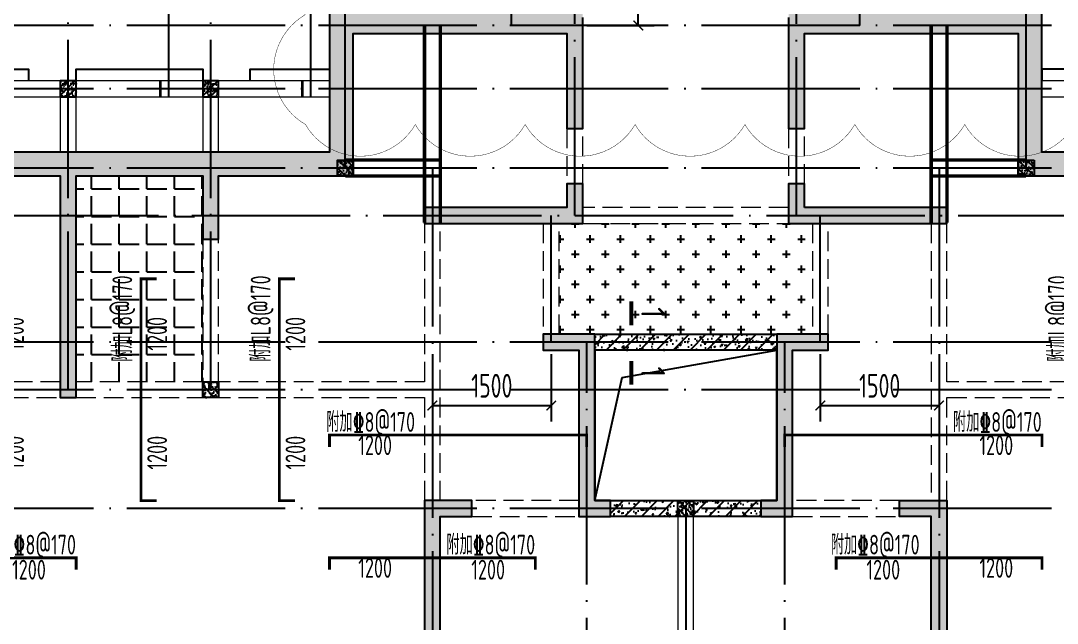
# Model space of a CAD drawing. Extents: x -461650 to 361314, y 245336 to 769729.
# Drawn here: x -8794 to 4299, y 707448 to 715059 of the extents above; entities that cross this region are included whole.
import ezdxf
from ezdxf.enums import TextEntityAlignment as Align

# ---------------------------------------------------------------- set-up
doc = ezdxf.new("R2010")
doc.units = 0
doc.header["$LTSCALE"] = 1000
doc.linetypes.add('DASH', pattern=[0.35, 0.25, -0.1])
doc.linetypes.add('DOTE', pattern=[2.4200000000000004, 2, -0.2, 0.02, -0.2])
doc.layers.get('0').update_dxf_attribs({"linetype": 'CONTINUOUS'})
doc.layers.get('DEFPOINTS').update_dxf_attribs({"linetype": 'CONTINUOUS'})
for name, color, linetype in [('A-DOTE', 10, 'DOTE'), ('DIM_IDEN', 67, 'CONTINUOUS'), ('PUB_TEXT', 2, 'CONTINUOUS'), ('ROOF', 183, 'CONTINUOUS'), ('S-B板填充', 251, 'CONTINUOUS'), ('S-B板边线', 2, 'CONTINUOUS'), ('S-B板配筋', 6, 'CONTINUOUS'), ('S-B板配筋号', 7, 'CONTINUOUS'), ('S-D洞口', 4, 'CONTINUOUS'), ('S-J基础底板标注', 3, 'CONTINUOUS'), ('S-L主梁线', 4, 'DASH'), ('S-Q墙填充', 252, 'CONTINUOUS'), ('S-Q墙实线', 6, 'CONTINUOUS'), ('S-Q墙标注', 3, 'CONTINUOUS'), ('S-板正筋', 2, 'CONTINUOUS'), ('S-构造柱', 212, 'CONTINUOUS'), ('THICK', 6, 'CONTINUOUS'), ('看线', 251, 'CONTINUOUS')]:
    doc.layers.add(name, color=color, linetype=linetype)
doc.layers.add('审图修改', color=2, linetype='CONTINUOUS', plot=False)
doc.layers.add('配箍校核', color=34, linetype='CONTINUOUS', plot=False)
doc.styles.add('TSSD_Label', font='Tssdeng.shx', dxfattribs={"width": 0.7, "bigfont": 'hztxt.shx'})
doc.styles.add('TSSD_REIN', font='tssdeng.shx', dxfattribs={"width": 0.7, "height": 300, "bigfont": 'tssdchn.shx'})
doc.styles.add('结构文字', font='zstxt.shx', dxfattribs={"width": 0.7, "bigfont": 'zshz.shx'})
doc.dimstyles.new('STRUCK', dxfattribs={"dimtxt": 400, "dimasz": 121, "dimexe": 200, "dimexo": 150, "dimgap": 115, "dimtad": 1, "dimdec": 0, "dimdsep": 46, "dimtxsty": '结构文字', "dimblk": 'ARCHTICK', "dimcen": 400, "dimclrd": 3, "dimclre": 3, "dimclrt": 7, "dimadec": 0, "dimazin": 0, "dimtfac": 1, "dimtdec": 0, "dimtix": 1, "dimtmove": 2, "dimatfit": 3, "dimldrblk": '_DIMX', "dimfxl": 0, "dimtolj": 1, "dimtzin": 0, "dimarcsym": 0})
pattern_1 = [(49.99999999999999, (196408.6277914519, 60814.936284961), (215.178054780226, -18.82564049477853), [22.5, -247.5]), (355, (196408.6277914519, 60814.936284961), (-41.6254000839, 225.6576401100035), [18, -198]), (100.4514, (196426.5592954519, 60813.367482961), (173.5528145142065, 206.8318626182861), [19.122057, -210.3426336]), (46.18420000000002, (196408.6277914519, 60874.936284961), (320.1723145876933, -49.65570429870542), [33.74999999999999, -371.2499999999999]), (96.6356, (196435.3088149519, 60870.79829286101), (280.398811664611, 292.2353612701325), [28.6830864, -315.5139]), (351.1842, (196408.6277914519, 60874.936284961), (280.3985835400882, 292.2355802775974), [27, -297]), (21, (196438.6277914519, 60859.936284961), (179.0721156355385, -120.7856671996016), [22.5, -247.5]), (326.0000000000001, (196438.6277914519, 60859.936284961), (72.99459957647451, 217.5450135140559), [18, -198]), (71.4514, (196453.5504613519, 60849.87080316101), (252.066788574447, 96.75914901298572), [19.122057, -210.3426336]), (37.50000000000001, (196408.6277914519, 60814.936284961), (3.647956595187201, 99.86815614939344), [0, -195.6, 0, -201, 0, -198.75]), (7.499999999999999, (196408.6277914519, 60814.936284961), (78.92086123264458, 118.3235135647081), [0, -114.6, 0, -191.1, 0, -75.75]), (327.5, (196341.7277914519, 60814.936284961), (160.1467308517227, -6.766461520313927), [0, -75, 0, -234, 0, -310.5]), (317.5, (196311.7277914519, 60814.936284961), (174.9558508027159, 30.03149469969532), [0, -97.5, 0, -155.4, 0, -220.5]), (45, (196408.6277914519, 60814.936284961), (-106.0660171779821, 106.0660171779821), [])]

# ---------------------------------------------------------------- blocks, each defined once
blk = doc.blocks.new('20210726.16350016')
at = {"layer": 'A-DOTE'}
for p, q in [((9300.000007224735, 10900.04725549766), (9300.000007224677, 21100.04725452978)), ((11100.00000731519, 10900.04725549766), (11100.00000784837, 21100.04725452978)), ((12800.00000676233, 13700.04724698304), (12800.0000067387, 21100.04725452978)), ((15700.00000734301, 13100.31751472806), (15700.0000073429, 21100.04725452978)), ((18500.00000827992, 13100.31751472806), (18500.00000827998, 21100.04725452978)), ((21400.0000088606, 13700.04724698304), (21400.00000888424, 21100.04725452978)), ((14900.00000734301, 15500.04725473234), (14900.00000734284, 17600.04725452978)), ((19300.00000828004, 15500.04725473234), (19300.00000827992, 17600.04725452978)), ((55600.00000724575, 15500.04725473234), (3600.000008000061, 15500.04725473234)), ((55600.00000724575, 14700.04724880424), (3600.000008000061, 14700.04724880436)), ((55600.00000724575, 13700.04725528683), (3600.000008000061, 13700.04725528706)), ((13900.21691773832, 13700.04725528695), (13900.00000781217, 3600.047255706566)), ((20299.78309788462, 13700.04725528695), (20300.00000781077, 3600.047255706566)), ((3600.000008000061, 13100.31752494338), (55600.00000724575, 13100.31748104317)), ((15399.99926464143, 11500.04725454794), (15399.99926437694, 13100.04725454887)), ((18800.00076973974, 11500.04725454794), (18800.00077000423, 13100.04725454887)), ((55600.00000724575, 11500.04725454783), (3600.000008000061, 11500.04725454806)), ((15850.00001240512, 3600.023631853284), (15850.00001272373, 11500.04725452978)), ((18350.00000321825, 3600.023631853284), (18350.00000289921, 11500.04725452978)), ((55600.00000724575, 10900.04725549754), (3600.000008000061, 10900.04725549766)), ((55600.00000724575, 9400.04725379066), (3600.000008000061, 9400.047254788922)), ((17100.00001477753, 9400.047254529782), (17100.00001477747, 3600.047255706566))]:
    blk.add_line(p, q, dxfattribs=at)
blk = doc.blocks.new('20210803.08135812')
at = {"layer": '看线', "color": 202, "ltscale": 0.5}
for points in [[(2550.000000551343, 10800.00051536527), (2550.000000558561, 10950.00051536527), (4450.000000126427, 10950.00051522371), (4450.000000115251, 10800.00051527354)], [(5049.999999291031, 10800.00051528844), (5049.999999291031, 10950.00051528844), (6649.999999468913, 10950.00051533687), (6649.999999485677, 10800.00051540323)], [(7249.999999045162, 10800.00051546982), (7249.999999045162, 10950.00051546982), (8250.000511756865, 10950.00051547913), (8250.000512254192, 10800.00051547354)], [(18249.99997987342, 10800.00052914256), (18249.99997950043, 10950.00052914256), (17249.99946678872, 10950.00052666594), (17249.99946666439, 10800.00052666035)]]:
    blk.add_lwpolyline(points, dxfattribs=at)
blk = doc.blocks.new('20210807.15313460')
at = {"layer": 'S-Q墙填充', "ltscale": 0.5}
h = blk.add_hatch(dxfattribs=at)
h.set_pattern_fill('ARMORED', color=252, scale=30, style=0)
h.set_pattern_definition([(49.99999999999999, (11951.89347827371, 28771.39042444824), (215.178054780226, -18.82564049477853), [22.5, -247.5]), (355, (11951.89347827371, 28771.39042444824), (-41.6254000839, 225.6576401100035), [18, -198]), (100.4514, (11969.82498227374, 28769.82162244825), (173.5528145142065, 206.8318626182861), [19.122057, -210.3426336]), (46.18420000000002, (11951.89347827371, 28831.39042444824), (320.1723145876933, -49.65570429870542), [33.74999999999992, -371.2499999999994]), (96.6356, (11978.57450177375, 28827.25243234824), (280.398811664611, 292.2353612701325), [28.6830864, -315.5139]), (351.1842, (11951.89347827371, 28831.39042444824), (280.3985835400882, 292.2355802775974), [27, -297]), (21, (11981.89347827371, 28816.39042444824), (179.0721156355385, -120.7856671996016), [22.5, -247.5]), (326.0000000000001, (11981.89347827371, 28816.39042444824), (72.99459957647451, 217.5450135140559), [18, -198]), (71.4514, (11996.8161481737, 28806.32494264824), (252.066788574447, 96.75914901298572), [19.122057, -210.3426336]), (37.50000000000001, (11951.89347827371, 28771.39042444824), (3.647956595187201, 99.86815614939344), [0, -195.6, 0, -201, 0, -198.75]), (7.499999999999999, (11951.89347827371, 28771.39042444824), (78.92086123264458, 118.3235135647081), [0, -114.6, 0, -191.1, 0, -75.75]), (327.5, (11884.99347827374, 28771.39042444824), (160.1467308517227, -6.766461520313927), [0, -75, 0, -234, 0, -310.5]), (317.5, (11854.99347827374, 28771.39042444824), (174.9558508027159, 30.03149469969532), [0, -97.5, 0, -155.4, 0, -220.5]), (45, (11951.89347827371, 28771.39042444824), (-106.0660171779821, 106.0660171779821), [])])
h.paths.add_polyline_path([(111215.6412965479, 66239.56327355627), (109615.5426897144, 66239.56327346675), (109215.6296751053, 66239.56327355627), (106315.6456820474, 66239.56327355627), (105865.6456842573, 66239.56327265044), (104965.5471580403, 66239.56328150336), (104515.6300376427, 66239.5632807271), (103015.6401450369, 66239.56328157298), (103015.6401450369, 67039.56328044386), (103015.6401450369, 68039.56366533329), (102365.8104862461, 68039.56368644391), (100715.7476211818, 68038.32397116473), (100115.5263442637, 68040.80352843125), (100115.3869767977, 68289.5653135065), (96915.79733866864, 68289.5653135065), (96915.70995713482, 68039.56366533329), (96315.78103784221, 68039.56366533329), (94715.55456117081, 68039.56366533329), (94015.64049235781, 68039.56366533329), (94015.64049235781, 67039.56346944478), (94015.64049235781, 66239.56327355627), (81315.62976404326, 66239.56327355627), (80865.62836906235, 66239.56327265038), (79965.54715816055, 66239.56328150336), (79515.63932131906, 66239.56328034776), (78015.64015413588, 66239.56327362257), (78015.64015413588, 67039.56418886973), (78015.64015413588, 68039.56510411689), (77365.72376954203, 68039.56423163606), (75715.24587964333, 68039.56460883649), (75115.6405355485, 68039.5637596798), (75115.6405819084, 68289.56327374859), (71915.64033330278, 68289.56327374783), (71915.6389371297, 68039.56366533329), (71315.64062294795, 68039.56366533329), (69715.55457026983, 68039.56366533329), (69015.6405014568, 68039.56366533329), (69015.6405590839, 67039.53121527293), (69015.6404438297, 66239.56035389591), (60815.65140125584, 66239.56142071588), (60815.65133316153, 63239.56320591216), (60815.65136720869, 60639.53056324375), (60815.65136720869, 58539.64272858438), (63615.65466460583, 58539.56459712729), (70115.68946909842, 58539.44224015178), (70115.6444369884, 57339.55582079277), (71165.63893223266, 57339.55582146038), (73515.65109316274, 57339.55583220039), (75865.63892796796, 57339.55582167103), (76915.63653994689, 57339.55582079277), (76915.58601237863, 58439.56326657833), (82515.63003873272, 58439.59333708799), (83415.62676691037, 58439.53319606867), (86015.61984983513, 58439.56326657833), (88615.65248451126, 58439.72157687318), (89515.64996144717, 58439.56326657833), (95115.65229605164, 58439.56326657833), (95115.65229605164, 57439.55582079277), (96165.63892706568, 57439.55581637571), (98515.62675912856, 57439.55582711572), (100865.6389228007, 57439.55582332649), (101915.62834532, 57439.55582079277), (101915.62834532, 58539.56326657833), (107515.6406230225, 58539.56326657833), (108415.6176924756, 58539.6034497314), (111215.6406228509, 58539.64055785097)])
h.paths.add_polyline_path([(64615.64997126161, 58839.56219286331), (64615.64997054619, 60289.53097099761), (64415.64997054619, 60289.53097099761), (64415.6513667109, 58839.5632670167), (63615.65249361028, 58839.56349768045), (61115.65922464763, 58839.56303547622), (61115.65136735758, 60639.53130599679), (61115.63981229777, 63139.53286650989), (61815.64183989872, 63139.53285549846), (61815.64183989872, 63339.53285549846), (61115.6393499457, 63339.54897452306), (61115.6393499457, 65939.57939258087), (61515.63683297514, 65939.56357816374), (62415.7345600953, 65939.5629689488), (62715.65097141056, 65939.56327355627), (62715.66018574371, 65289.53142728412), (62915.66018574371, 65289.53142728412), (62915.65097141056, 65939.56327355627), (65615.65085976524, 65939.56327355627), (65615.64946360054, 63139.53285549846), (65815.64946360054, 63139.53285549846), (65815.6494636005, 65939.56327355627), (66165.65085920454, 65939.56327400918), (67065.73155395286, 65939.56328181273), (67415.64921316424, 65939.56328109108), (67415.64921316417, 65139.5310427325), (67615.64921316417, 65139.5310427325), (67615.64921318913, 65939.56328056476), (69315.63923368312, 65939.56327297169), (69315.64050141971, 67039.53104239314), (69315.64130822232, 67739.56358285542), (69715.55459472272, 67739.56367537279), (71315.51473014023, 67739.56404551327), (72015.6389380023, 67739.5642074825), (72015.6389371283, 66539.5310356981), (72215.6389371276, 66539.53103569939), (72215.63893711759, 67839.53142728066), (72215.64033328733, 67989.56327374792), (74815.64058190832, 67989.56327374856), (74815.6391857437, 67839.53142728409), (74815.6391857437, 66539.53103569939), (75015.6391857437, 66539.53103569939), (75015.64060503995, 67739.56420741699), (75715.24594789985, 67739.56405292936), (77365.72371988403, 67739.56365646438), (77715.64071630768, 67739.56358286508), (77715.64015411, 67039.53116285925), (77715.63927072322, 65939.56327297169), (79415.63932218682, 65939.56328056476), (79415.63792602211, 65139.5310427325), (79615.63792602211, 65139.5310427325), (79615.6393218806, 65939.56328109108), (79965.54715761782, 65939.56328216256), (80865.6283674794, 65939.56327355627), (81215.62836785713, 65939.56327355627), (81215.6283667009, 63139.5328555413), (81415.62836665806, 63139.53285545568), (81415.629763979, 65939.56327355627), (84115.62962980883, 65939.56327355627), (84115.62828801741, 63139.53285545568), (84315.62828801741, 63139.53285545568), (84315.62962980883, 65939.56312121937), (84615.54125696728, 65939.56266434342), (85615.6373995883, 65939.56114082839), (85915.63400375881, 65939.56037914881), (85915.64077556499, 65939.5607423428), (86115.64077556446, 65939.56032060886), (86115.63400375927, 65939.56037914928), (86415.63887285448, 65939.55992213129), (87415.73466427399, 65939.55839861679), (87715.65116902463, 65939.55794173342), (87715.64956614684, 63139.33290974845), (87915.64956614684, 63139.33290974845), (87915.65098949822, 65939.56327355627), (90615.64035006097, 65939.56327355627), (90615.6389267096, 63139.53285549846), (90815.6389267096, 63139.53285549846), (90815.64032287433, 65939.56327355627), (91165.64032334845, 65939.56327400918), (92065.73155427475, 65939.56328181273), (92415.64096170993, 65939.56328109108), (92415.63956554519, 65139.53303768995), (92615.63956554519, 65139.53303768995), (92615.63956554206, 65939.56328089163), (94315.64049235781, 65939.5632818467), (94315.64049235781, 67039.56328044386), (94315.64049235781, 67739.56366533329), (94715.55458474258, 67739.56366533329), (96315.78103782731, 67739.56366533329), (97015.64006458633, 67739.56366533329), (97015.63866842963, 66539.5310356981), (97215.63866842893, 66539.53103569939), (97215.640064584, 67989.5653135065), (99815.63891704503, 67989.5653135065), (99815.63891704503, 66539.53103569939), (100015.638917045, 66539.53103569939), (100015.6403132098, 67739.56420747165), (100715.7476911517, 67739.56404550964), (102365.8104383383, 67739.56366378612), (102715.6401450369, 67739.56358285694), (102715.6401450369, 67039.56328044386), (102715.6401450369, 65939.56328181855), (104415.628641372, 65939.56328086354), (104415.6286413689, 65139.5310427325), (104615.6286413689, 65139.5310427325), (104615.6300375336, 65939.56328109108), (104965.5471585031, 65939.56328216256), (105865.6456826469, 65939.56327355627), (106215.6456820474, 65939.56327355627), (106215.6442858826, 63139.53285549846), (106415.6442858826, 63139.53285549846), (106415.6442858826, 65939.56327355627), (109115.6282789182, 65939.56327355627), (109115.6282789182, 65289.55585993358), (109315.6282789182, 65289.55585993358), (109315.6296751024, 65939.5632735473), (109615.5426896642, 65939.56327348863), (110515.6423496706, 65939.56327355627), (110915.6412965479, 65939.56327355627), (110915.6412965479, 63339.56509354766), (110215.6360142655, 63339.53285549846), (110215.6360142655, 63139.53285549846), (110915.6407850093, 63139.53285549156), (110915.6292792852, 60639.53178088056), (110915.6292792852, 58839.56326657833), (108415.6281528836, 58839.56326657833), (107615.6292666334, 58839.56325956431), (107615.6278836183, 60289.53097099761), (107415.6278836183, 60289.53097099761), (107415.629279783, 58839.56326657833), (101915.62834532, 58839.56326657833), (101915.62834532, 59089.52336685927), (101615.62834532, 59089.55576326206), (101615.62834532, 58739.53102852913), (101615.62834532, 57739.555820907), (100865.6389233026, 57739.55582067854), (98515.62675963022, 57739.55582604854), (96165.63892619644, 57739.55581553699), (95415.65229605164, 57739.55582079277), (95415.65229605164, 58739.53102852913), (95415.6522960517, 59089.55571361654), (95115.65194701047, 59089.52352521286), (95115.65281961342, 58739.56326657833), (89615.65083405013, 58739.56326657833), (89615.64996144717, 60289.53097099761), (89415.64996144717, 60289.53097099761), (89415.64996144718, 58739.56326671488), (88615.65248505764, 58739.56326644171), (86015.62851958864, 58739.56328050853), (83415.6267658177, 58739.56326657833), (82615.62789271708, 58739.56326657833), (82615.62789271708, 60289.53097099761), (82415.62789271708, 60289.53097099761), (82415.63003964776, 58739.56111899446), (76915.63337180801, 58739.44299979934), (76915.66632107884, 59089.50956295003), (76615.62695526198, 59089.53755801302), (76615.57782276237, 58739.41143535983), (76615.62286063912, 57639.55582084099), (75865.63893043512, 57639.58174307917), (73515.6402486912, 57639.66296778695), (71165.63893824187, 57639.72388366426), (70415.65484632502, 57639.79042375067), (70415.69808485458, 58739.41123771537), (70415.65090410138, 59089.53700058596), (70115.64697336563, 59089.51004983729), (70115.68067618307, 58839.44192522714)], flags=16)
at = {"layer": 'S-Q墙填充'}
h = blk.add_hatch(color=252, dxfattribs=at)
h.dxf.hatch_style = 1
h.paths.add_polyline_path([(72215.63888781448, 65339.83302214739), (72215.63888781448, 65839.83302214739), (72015.63888781448, 65839.83302214739), (72015.63888781448, 65539.83302214739), (71815.57387340418, 65539.83302214739), (70215.64189652348, 65539.83302214739), (70215.64189652348, 65339.83302214739), (71815.57387340418, 65339.83302214739)])
h = blk.add_hatch(color=252, dxfattribs=at)
h.dxf.hatch_style = 1
h.paths.add_polyline_path([(75015.64176820661, 65539.83302214739), (75015.64176820661, 65839.83302214739), (74815.64176820661, 65839.83302214739), (74815.64176820661, 65339.83302214739), (75215.51600186253, 65339.83302214739), (76815.6386738288, 65339.83302214739), (76815.6386738288, 65539.83302214739), (75215.51600186253, 65539.83302214739)])
h = blk.add_hatch(color=252, dxfattribs=at)
h.dxf.hatch_style = 1
h.paths.add_polyline_path([(72365.64032801078, 63939.56320495016), (71715.57387340418, 63939.56320495016), (71715.57387340418, 63739.56320495016), (72165.64032801078, 63739.56320495016), (72165.64032801078, 61639.56328792821), (72565.64032801078, 61639.56328792821), (72565.64032801078, 61839.56328792821), (72365.64032801078, 61839.56328792821)])
h = blk.add_hatch(color=252, dxfattribs=at)
h.dxf.hatch_style = 1
h.paths.add_polyline_path([(74665.64032801031, 61839.56328792821), (74465.64032801031, 61839.56328792821), (74465.64032801031, 61639.56328792821), (74865.64032801031, 61639.56328792821), (74865.64032801031, 63739.56320495016), (75315.51600186253, 63739.56320495016), (75315.51600186253, 63939.56320495016), (74665.64032801031, 63939.56320495016)])
h = blk.add_hatch(color=252, dxfattribs=at)
h.dxf.hatch_style = 1
h.paths.add_polyline_path([(70415.76488597458, 60189.30472306584), (70415.76488597458, 61639.56327286054), (70815.76488537504, 61639.56327286051), (70815.76488537504, 61839.56327286051), (70215.76488597458, 61839.56327286054), (70215.76488597458, 60189.30472306584)])
h = blk.add_hatch(color=252, dxfattribs=at)
h.dxf.hatch_style = 1
h.paths.add_polyline_path([(76615.51561140781, 60189.30472306584), (76615.51561140781, 61639.56327286054), (76215.51561200735, 61639.56327286051), (76215.51561200735, 61839.56327286051), (76815.51561140781, 61839.56327286054), (76815.51561140781, 60189.30472306584)])
at = {"layer": 'S-D洞口', "color": 5}
blk.add_lwpolyline([(72365.64032801078, 61839.56328792821), (74665.64032801031, 61839.56328792821), (74665.64032801031, 63739.56320495016), (72365.64032801078, 63739.56320495016), (72365.64032801078, 61839.56328792821), (72712.46571654147, 63392.73781641946), (74665.64032801031, 63739.56320495016)], dxfattribs=at)
at = {"layer": 'S-L主梁线', "linetype": 'ByBlock', "lineweight": 18}
for p, q in [((65715.64034491614, 67139.56328044386), (62715.65264528, 67139.56328044386)), ((67515.65060932888, 67139.56328044386), (65715.64034491614, 67139.56328044386)), ((69015.6405014568, 67139.56328044386), (67515.65060932888, 67139.56328044386)), ((79515.63932218682, 67139.56328044386), (78015.64015413588, 67139.56328044386)), ((62915.65234094032, 66939.56328044386), (65615.64139639551, 66939.56328044386)), ((65615.64139639551, 66939.56328044386), (65615.64868869362, 66239.56267393922)), ((65815.64139640657, 66939.56328044386), (67415.65060932888, 66939.56328044386)), ((65815.64868870468, 66239.56267393922), (65815.64139640657, 66939.56328044386)), ((67415.65060932888, 66939.56328044386), (67415.65054123258, 66239.56268100912)), ((67615.65054123258, 66239.56268050981), (67615.65060932888, 66939.56328044386)), ((67615.65060932888, 66939.56328044386), (69015.64038620458, 66939.56328044386)), ((78015.64007382566, 66939.56328044386), (79415.63932218682, 66939.56328044386)), ((73415.65249024169, 61639.56328792821), (73415.65249024169, 57639.65951100108)), ((73615.65249024169, 57639.65951099136), (73615.65249024169, 61639.56328792821))]:
    blk.add_line(p, q, dxfattribs=at)
at = {"layer": 'S-L主梁线', "linetype": 'DASH', "lineweight": 18}
for p, q in [((72015.64033329283, 66539.56353667812), (72015.63888781448, 65839.83311601463)), ((72215.63888781448, 65839.83292828008), (72215.64033329219, 66539.56301081783)), ((74815.6405819084, 66539.5631728789), (74815.64176820643, 65839.83302214739)), ((75015.64176820661, 65839.83312301707), (75015.64058190858, 66539.56327374859)), ((74815.64176820661, 65539.83302214739), (72215.63888781448, 65539.83302214739)), ((70215.64189652348, 65339.83302214739), (70215.65107174485, 63339.56509354766)), ((70415.6515304445, 63239.56555224725), (70415.64189652563, 65339.83302214739)), ((71715.57387340418, 65339.83302214739), (71715.57387340418, 63939.56320495016)), ((71915.57387340418, 63939.56320495016), (71915.57387340418, 65339.83302214739)), ((72215.63888781448, 65339.83302214739), (74815.64176820661, 65339.83302214739)), ((75115.51600186253, 65339.83302214739), (75115.51600186253, 63939.56320495016)), ((75315.51600186253, 63939.56320495016), (75315.51600186253, 65339.83302214739)), ((76615.6386738267, 65339.83302214739), (76615.62912514817, 63239.56554818872)), ((76815.62957978924, 63339.56509354766), (76815.6386738288, 65339.83302214739)), ((67415.65060932888, 65139.5632807817), (67415.65060932888, 63339.56509354766)), ((67615.65060932888, 63339.56509354766), (67615.65060932888, 65139.5632807817)), ((74665.64032801031, 63939.56320495016), (72365.64032801078, 63939.56320495016)), ((72365.64032801078, 63739.56320495016), (74665.64032801031, 63739.56320495016)), ((65615.65085976524, 63339.56509354766), (64515.65123963053, 63339.56509354766)), ((67415.65060932888, 63339.56509354766), (65815.65085976524, 63339.56509354766)), ((70215.65107174485, 63339.56509354766), (67615.65060932888, 63339.56509354766)), ((79415.63932218682, 63339.56509354766), (76815.62957978924, 63339.56509354766)), ((64615.65124393837, 63139.56509354766), (65615.65085976524, 63139.56509354766)), ((65815.65085976524, 63139.56509354766), (67515.65060932888, 63139.56509354766)), ((67515.65060932888, 63139.56509354766), (70215.65153044555, 63139.56509354766)), ((70215.65153044555, 63139.56509354766), (70215.65153044555, 61839.56328792821)), ((70415.65153044555, 61839.56327286054), (70415.65153044555, 63239.56509354766)), ((76615.62912514713, 63239.56509354766), (76615.62912514713, 61839.56327286054)), ((76815.62912514713, 63139.56509354766), (79515.63932218682, 63139.56509354766)), ((76815.62912514713, 61839.56328792821), (76815.62912514713, 63139.56509354766)), ((72165.64032801078, 61839.56328792821), (70815.76488537504, 61839.56328792821)), ((73515.65249024169, 61839.56328792821), (72565.64032801078, 61839.56328792821)), ((74465.64032801031, 61839.56328792821), (73515.65249024169, 61839.56328792821)), ((76215.51561200735, 61839.56328792821), (74865.64032801031, 61839.56328792821)), ((70415.65153044555, 61639.56328792821), (70415.76488597458, 61639.56328792821)), ((70815.76488537504, 61639.56328792821), (72165.64032801078, 61639.56328792821)), ((72565.64032801078, 61639.56328792821), (73415.65249024169, 61639.56328792821)), ((73615.65249024169, 61639.56328792821), (74465.64032801031, 61639.56328792821)), ((74865.64032801031, 61639.56328792821), (76215.51561200735, 61639.56328792821)), ((76615.51561140781, 61639.56328792821), (76615.62912514713, 61639.56328792821))]:
    blk.add_line(p, q, dxfattribs=at)
at = {"layer": 'S-Q墙实线'}
for points in [[(94015.64049235781, 66239.56327355627), (81315.62976404326, 66239.56327355627), (80865.62976641173, 66239.56327265038), (79965.54715841741, 66239.56328150336), (79515.63932131906, 66239.56328034776), (78015.64015413588, 66239.56327362257), (78015.64015413588, 68039.56510411689), (75115.6405819084, 68039.56375967982), (75115.6405819084, 68289.56327374859), (71915.64033330278, 68289.56327374783), (71915.64033329429, 68039.56366533329), (69015.6405014568, 68039.56366533329), (69015.6405014568, 66239.55816347376), (60815.65136720869, 66239.56374732978)], [(62915.65097141056, 65939.56327355627), (65615.65085976524, 65939.56327355627), (65615.65085976524, 63139.56509354766), (65815.65085976524, 63139.56509354766), (65815.65085976524, 65939.56327355627), (66165.65086007153, 65939.56327400918), (67065.73155481985, 65939.56328181273), (67415.65060932888, 65939.56328109108), (67415.65060932888, 65139.5632807817), (67615.65060932888, 65139.5632807817), (67615.65060932888, 65939.56328056476), (69315.63923368312, 65939.56327297169), (69315.64130822232, 67739.56358285542), (72015.64033328497, 67739.56420748282), (72015.64033329289, 66539.56327374725), (72215.64033329219, 66539.56327374859), (72215.64033328218, 67939.56366532986)], [(74815.6405819084, 67939.56366533329), (74815.6405819084, 66539.56327374859), (75015.6405819084, 66539.56327374859), (75015.6405819084, 67739.56420741699), (77715.64071630768, 67739.56358286508), (77715.63927072322, 65939.56327297169), (79415.63932218682, 65939.56328056476)]]:
    blk.add_lwpolyline(points, dxfattribs=at)
for points in [[(72215.63888781448, 65339.83302214739), (72215.63888781448, 65839.83302214739), (72015.63888781448, 65839.83302214739), (72015.63888781448, 65539.83302214739), (71815.57387340418, 65539.83302214739), (70215.64189652348, 65539.83302214739), (70215.64189652348, 65339.83302214739), (71815.57387340418, 65339.83302214739)], [(75015.64176820661, 65539.83302214739), (75015.64176820661, 65839.83302214739), (74815.64176820661, 65839.83302214739), (74815.64176820661, 65339.83302214739), (75215.51600186253, 65339.83302214739), (76815.6386738288, 65339.83302214739), (76815.6386738288, 65539.83302214739), (75215.51600186253, 65539.83302214739)], [(72365.64032801078, 63939.56320495016), (71715.57387340418, 63939.56320495016), (71715.57387340418, 63739.56320495016), (72165.64032801078, 63739.56320495016), (72165.64032801078, 61639.56328792821), (72565.64032801078, 61639.56328792821), (72565.64032801078, 61839.56328792821), (72365.64032801078, 61839.56328792821)], [(74665.64032801031, 61839.56328792821), (74465.64032801031, 61839.56328792821), (74465.64032801031, 61639.56328792821), (74865.64032801031, 61639.56328792821), (74865.64032801031, 63739.56320495016), (75315.51600186253, 63739.56320495016), (75315.51600186253, 63939.56320495016), (74665.64032801031, 63939.56320495016)], [(70415.76488597458, 60189.30472306584), (70415.76488597458, 61639.56327286054), (70815.76488537504, 61639.56327286051), (70815.76488537504, 61839.56327286051), (70215.76488597458, 61839.56327286054), (70215.76488597458, 60189.30472306584)], [(76615.51561140781, 60189.30472306584), (76615.51561140781, 61639.56327286054), (76215.51561200735, 61639.56327286051), (76215.51561200735, 61839.56327286051), (76815.51561140781, 61839.56327286054), (76815.51561140781, 60189.30472306584)]]:
    blk.add_lwpolyline(points, close=True, dxfattribs=at)
blk = doc.blocks.new('20210804.00390298')
at = {"layer": 'S-Q墙填充'}
h = blk.add_hatch(dxfattribs=at)
h.set_pattern_fill('ARMORED', color=252, scale=30, style=0)
h.set_pattern_definition(pattern_1)
h.paths.add_polyline_path([(51841.58911116701, 63748.74243272864), (54141.58911116654, 63748.74243272864), (54141.58911116654, 63548.74243272864), (51841.58911116701, 63548.74243272864)])
h = blk.add_hatch(dxfattribs=at)
h.set_pattern_fill('ARMORED', color=252, scale=30, style=0)
h.set_pattern_definition(pattern_1)
h.paths.add_polyline_path([(52041.58911116701, 61648.74251570669), (53941.58911116654, 61648.74251570669), (53941.58911116654, 61448.74251570669), (52041.58911116701, 61448.74251570669)])
at = {"layer": 'S-B板边线'}
for points in [[(51841.58911116701, 63748.74243272864), (54141.58911116654, 63748.74243272864), (54141.58911116654, 63548.74243272864), (51841.58911116701, 63548.74243272864)], [(52041.58911116701, 61648.74251570669), (53941.58911116654, 61648.74251570669), (53941.58911116654, 61448.74251570669), (52041.58911116701, 61448.74251570669)]]:
    blk.add_lwpolyline(points, close=True, dxfattribs=at)
at = {"layer": 'THICK', "const_width": 50}
for points in [[(52303.80840421061, 63863.35446331883), (52303.80840421061, 64163.35446331883)], [(52303.80840421061, 63412.74918767903), (52303.80840421061, 63112.74918767903)]]:
    blk.add_lwpolyline(points, dxfattribs=at)
at = {"layer": 'THICK', "style": 'TSSD_Label'}
for p in [(52428.80840421061, 64094.12369408805), (52428.80840421061, 63343.51841844825)]:
    blk.add_text('1', height=300, rotation=270, dxfattribs=at).set_placement(p)
blk = doc.blocks.new('20210730.02141516')
at = {"layer": 'S-构造柱'}
h = blk.add_hatch(dxfattribs=at)
h.set_pattern_fill('ARMORED', color=256, scale=15, angle=-90.00000000000001, style=0)
h.set_pattern_definition([(320, (-154189.4087994955, 3278673.453847362), (-9.412820247389286, -107.589027390113), [11.25, -123.75]), (265, (-154189.4087994955, 3278673.453847362), (112.8288200550018, 20.81270004194998), [9, -99]), (10.45139999999996, (-154190.1932004951, 3278664.488095364), (103.415931309143, -86.77640725710324), [9.561028499999967, -105.1713167999997]), (316.1842, (-154159.4087994955, 3278673.453847362), (-24.82785214935274, -160.0861572938467), [16.875, -185.625]), (6.635599999999986, (-154161.477795545, 3278660.113335611), (146.1176806350662, -140.1994058323055), [14.34154319999972, -157.7569499999956]), (261.1841999999999, (-154159.4087994955, 3278673.453847362), (146.1177901387987, -140.1992917700441), [13.49999999999973, -148.4999999999956]), (290.9999999999999, (-154166.9087994955, 3278658.453847362), (-60.39283359980084, -89.53605781776923), [11.25, -123.75]), (236, (-154166.9087994955, 3278658.453847362), (108.772506757028, -36.49729978823728), [8.999999999999998, -98.99999999999999]), (341.4514, (-154171.941540394, 3278650.992512414), (48.37957450649284, -126.0333942872235), [9.5610285, -105.1713168]), (307.5, (-154189.4087994955, 3278673.453847362), (49.93407807469672, -1.823978297593609), [0, -97.79999999999875, 0, -100.4999999999987, 0, -99.37499999999875]), (277.5, (-154189.4087994955, 3278673.453847362), (59.16175678235403, -39.46043061632231), [0, -57.29999999999999, 0, -95.54999999999998, 0, -37.87499999999999]), (237.5, (-154189.4087994955, 3278706.903847361), (-3.383230760156985, -80.07336542586137), [0, -37.5, 0, -117, 0, -155.25]), (227.5, (-154189.4087994955, 3278721.903847361), (15.01574734984763, -87.47792540135794), [0, -48.75, 0, -77.69999999999999, 0, -110.25]), (315, (-154189.4087994955, 3278673.453847362), (53.03300858899107, 53.03300858899105), [])])
h.paths.add_polyline_path([(199.9996630134992, 200), (199.9996630134992, 0), (0, 4.656612873077393e-09), (0, 200.0000000046566)])
blk.add_lwpolyline([(199.9996630134992, 200), (199.9996630134992, 0), (0, 4.656612873077393e-09), (0, 200.0000000046566)], close=True, dxfattribs=at)
blk = doc.blocks.new('20210809.18285270')
at = {"layer": 'ROOF', "xscale": -1}
for p in [(4900.000340605737, 10100.16531449865), (6700.000003656955, 10100.16531520832)]:
    blk.add_blockref('20210730.02141516', p, dxfattribs=at)
at = {"layer": 'ROOF', "rotation": 359.9999999538236}
blk.add_blockref('20210730.02141516', (8200.000335611054, 9100.162005558032), dxfattribs=at)
at = {"layer": 'ROOF'}
for p in [(16800.00034730823, 9100.16531558923), (6500.000336271594, 6300.165316314789), (12500.00034381228, 4800.165323158672)]:
    blk.add_blockref('20210730.02141516', p, dxfattribs=at)
blk = doc.blocks.new('_ArchTick')
at = {"color": 0, "linetype": 'ByBlock', "const_width": 0.15}
blk.add_lwpolyline([(-0.5, -0.5), (0.5, 0.5)], dxfattribs=at)
blk = doc.blocks.new('*D439')
at = {"layer": 'DEFPOINTS', "color": 0}
for p in [(-205458.4578338261, 207288.7929518554), (-203958.6282392163, 207288.7929518554), (-203958.6282392163, 206488.7929518554)]:
    blk.add_point(p, dxfattribs=at)
at = {"layer": 'S-Q墙标注', "color": 3, "lineweight": -2}
for p, q in [((-205458.4578338261, 207138.7929518554), (-205458.4578338261, 206288.7929518554)), ((-203958.6282392163, 207138.7929518554), (-203958.6282392163, 206288.7929518554)), ((-205458.4578338261, 206488.7929518554), (-203958.6282392163, 206488.7929518554))]:
    blk.add_line(p, q, dxfattribs=at)
at = {"layer": 'S-Q墙标注', "color": 3, "lineweight": -2, "xscale": 121, "yscale": 121, "zscale": 121, "rotation": 180}
blk.add_blockref('_ArchTick', (-205458.4578338261, 206488.7929518554), dxfattribs=at)
at = {"layer": 'S-Q墙标注', "color": 3, "lineweight": -2, "xscale": 121, "yscale": 121, "zscale": 121}
blk.add_blockref('_ArchTick', (-203958.6282392163, 206488.7929518554), dxfattribs=at)
at = {"layer": 'S-Q墙标注', "color": 7, "insert": (-204708.5430365212, 206738.7929518554), "char_height": 300, "attachment_point": 5, "style": 'TSSD_REIN'}
blk.add_mtext('\\A1;1500', dxfattribs=at)
blk = doc.blocks.new('_DIMX')
blk.add_line((-150, 0), (150, 0))
at = {"const_width": 50}
blk.add_lwpolyline([(-70, -70), (70, 70)], dxfattribs=at)
blk = doc.blocks.new('*D440')
at = {"layer": 'DEFPOINTS', "color": 0}
for p in [(-200558.626734118, 207288.7929518554), (-199058.7971582664, 207288.7929518554), (-199058.7971582664, 206488.7929518554)]:
    blk.add_point(p, dxfattribs=at)
at = {"layer": 'S-Q墙标注', "color": 3, "lineweight": -2}
for p, q in [((-200558.626734118, 207138.7929518554), (-200558.626734118, 206288.7929518554)), ((-199058.7971582664, 207138.7929518554), (-199058.7971582664, 206288.7929518554)), ((-200558.626734118, 206488.7929518554), (-199058.7971582664, 206488.7929518554))]:
    blk.add_line(p, q, dxfattribs=at)
at = {"layer": 'S-Q墙标注', "color": 3, "lineweight": -2, "xscale": 121, "yscale": 121, "zscale": 121, "rotation": 180}
blk.add_blockref('_ArchTick', (-200558.626734118, 206488.7929518554), dxfattribs=at)
at = {"layer": 'S-Q墙标注', "color": 3, "lineweight": -2, "xscale": 121, "yscale": 121, "zscale": 121}
blk.add_blockref('_ArchTick', (-199058.7971582664, 206488.7929518554), dxfattribs=at)
at = {"layer": 'S-Q墙标注', "color": 7, "insert": (-199808.7119461922, 206738.7929518554), "char_height": 300, "attachment_point": 5, "style": 'TSSD_REIN'}
blk.add_mtext('\\A1;1500', dxfattribs=at)
blk = doc.blocks.new('20210810.07371259')
at = {"layer": 'DIM_IDEN'}
for p, q in [((8285.037013732945, 12104.6270963205), (8285.037013732945, 14161.43650666892)), ((10079.09478317574, 12104.62707268191), (10079.09478317574, 14161.43648303032))]:
    blk.add_line(p, q, dxfattribs=at)
at = {"layer": 'DIM_IDEN', "const_width": 35}
for points in [[(8180.037013732945, 12104.6270963205), (8180.037013732945, 12304.5896796158)], [(9974.094783175737, 12104.62707268191), (9974.094783175737, 12304.58965597721)]]:
    blk.add_lwpolyline(points, dxfattribs=at)
blk = doc.blocks.new('20210824.17574258')
at = {"layer": 'S-B板配筋', "lineweight": 35, "const_width": 35}
for points in [[(76610.71123148772, -105824.0666472831), (76410.71123148772, -105824.0666204882), (76410.71147264182, -103024.0666204882), (76610.71147264182, -103024.0666472831)], [(78358.00198991864, -105824.0666472831), (78158.00198991864, -105824.0666204882), (78158.00223107275, -103024.0666204882), (78358.00223107275, -103024.0666472831)], [(78792.72640402662, -105147.326977604), (78792.72640402662, -104997.326977604), (82042.61285373475, -104997.3269776302), (82042.61285373475, -105147.3269776302)], [(87792.75370556558, -105147.326977604), (87792.75370556558, -104997.326977604), (84542.81576904803, -104997.326977604), (84542.81576904803, -105147.326977604)], [(72992.61284913772, -106697.0744660682), (72992.61284913772, -106547.0744660682), (75592.6128486539, -106547.0744660682), (75592.6128486539, -106697.0744660682)], [(78792.72640402662, -106697.0744660682), (78792.72640402662, -106547.0744660682), (81392.7264035428, -106547.0744660682), (81392.7264035428, -106697.0744660682)], [(87792.75370556558, -106697.0744660682), (87792.75370556558, -106547.0744660682), (85192.7537060494, -106547.0744660682), (85192.7537060494, -106697.0744660682)]]:
    blk.add_lwpolyline(points, dxfattribs=at)
at = {"layer": 'S-B板配筋号', "style": 'TSSD_REIN', "width": 0.7}
for s, rotation, p in [('附加L8@170', 449.9999920318234, (76050.85690263336, -103525.6185486517)), ('附加L8@170', 449.9999920318234, (77798.14766106429, -103525.6185486517)), ('附加L8@170', 89.99999203255761, (87867.62330850336, -103525.6185486549)), ('1200', 449.9999920318234, (74683.18524239448, -103717.9713693071)), ('1200', 449.9999920318234, (76490.71141905201, -103717.9713693071)), ('1200', 449.9999920318234, (78238.00217748294, -103717.9713693071)), ('1200', 449.9999920318234, (74683.18510842, -105219.4670667337)), ('1200', 449.9999920318234, (76490.71128507753, -105219.4670667337)), ('1200', 449.9999920318234, (78238.00204350846, -105219.4670667337))]:
    blk.add_text(s, height=250, rotation=rotation, dxfattribs=at).set_placement(p, align=Align.TOP_CENTER)
at = {"layer": 'S-B板配筋号', "color": 1, "style": 'TSSD_REIN', "width": 0.7}
for p in [(78752.51775948587, -104956.7684296986), (86668.64192731725, -104956.7684296986), (74469.2188228762, -106506.5159181628), (80269.3323777651, -106506.5159181628), (85125.7025470906, -106506.5159181628)]:
    blk.add_text('附加%%1328@170', height=250, dxfattribs=at).set_placement(p)
at = {"layer": 'S-B板配筋号', "style": 'TSSD_REIN', "width": 0.7}
for p in [(79369.5566238286, -105000.3558274535), (87215.9234857636, -105000.3558274535), (74997.08266790162, -106572.4010093356), (79369.5566238286, -106550.1033159177), (80797.19622279052, -106572.4010093356), (85788.28388680168, -106572.4010093356), (87215.9234857636, -106550.1033159177)]:
    blk.add_text('1200', height=250, dxfattribs=at).set_placement(p, align=Align.TOP_CENTER)
blk = doc.blocks.new('*D3195')
at = {"layer": 'DEFPOINTS', "color": 0}
for p in [(-1793.831859480008, 715748.3274527896), (-993.8318594800076, 715748.3274527896), (-1793.831859480008, 714998.3273841895)]:
    blk.add_point(p, dxfattribs=at)
at = {"layer": 'S-Q墙标注', "color": 3, "lineweight": -2}
for p, q in [((-1643.831859480008, 715748.3274527896), (-793.8318594800076, 715748.3274527896)), ((-993.8318594800078, 714998.3273841895), (-993.8318594800076, 715748.3274527896)), ((-1643.831859480008, 714998.3273841895), (-793.8318594800078, 714998.3273841895))]:
    blk.add_line(p, q, dxfattribs=at)
at = {"layer": 'S-Q墙标注', "color": 3, "lineweight": -2, "xscale": 121, "yscale": 121, "zscale": 121}
for p, rotation in [((-993.8318594800076, 715748.3274527896), 90), ((-993.8318594800078, 714998.3273841895), 270)]:
    blk.add_blockref('_ArchTick', p, dxfattribs=dict(at, rotation=rotation))
at = {"layer": 'S-Q墙标注', "color": 7, "insert": (-1243.831859480123, 715373.3274184896), "char_height": 300, "attachment_point": 5, "rotation": 90, "style": 'TSSD_REIN'}
blk.add_mtext('\\A1;750', dxfattribs=at)
blk = doc.blocks.new('20210810.19131159')
at = {"layer": 'S-Q墙标注'}
for base, p1, p2, picture, middle in [((98507.31996798754, 59573.80835763959), (97007.49037337772, 60373.80835763959), (98507.31996798754, 60373.80835763959), '*D439', (97757.40517068264, 59823.80835763959)), ((103407.1510489374, 59573.80835763959), (101907.3214730858, 60373.80835763959), (103407.1510489374, 60373.80835763959), '*D440', (102657.2362610116, 59823.80835763959))]:
    dim = blk.add_linear_dim(base=base, p1=p1, p2=p2, dimstyle='STRUCK', override={"dimtxt": 300, "dimgap": 100, "dimtxsty": 'TSSD_REIN'}, dxfattribs=at)
    dim.commit()
    dim.dimension.update_dxf_attribs({"geometry": picture, "text_midpoint": middle, "insert": (302465.9482072038, -146914.9845942158)})

msp = doc.modelspace()

# ---------------------------------------------------------------- hatches: boundary and pattern name
at = {"layer": 'S-B板填充'}
h = msp.add_hatch(dxfattribs=at)
h.set_pattern_fill('ANGLE', color=252, scale=50, style=0)
h.set_pattern_definition([(0, (89540.12889122032, 564854.4599873022), (0, 349.25), [254, -95.25]), (90, (89540.12889122032, 564854.4599873022), (-349.25, 2.138539473011066e-14), [254, -95.25])])
h.paths.add_polyline_path([(-8093.812550787174, 713098.3279263653), (-6493.799481136026, 713098.3279263653), (-6493.799481136026, 710498.3297463567), (-8093.812550787174, 710498.3297463567)])
h = msp.add_hatch(dxfattribs=at)
h.set_pattern_fill('CROSS', color=252, scale=30, style=0)
h.set_pattern_definition([(0, (84840.13070148823, 564854.4599873022), (190.5, 190.5), [95.25, -285.75]), (90, (84887.75570148823, 564806.8349873022), (-190.5, 190.5), [95.25, -285.75])])
h.paths.add_polyline_path([(-1993.876217060722, 712498.5976749564), (1206.065911397629, 712498.5976749564), (1206.065911397629, 711098.3278577592), (-1993.876217060722, 711098.3278577592)])

# ---------------------------------------------------------------- linework, layer by layer
at = {"layer": 'S-板正筋', "color": 5, "linetype": 'DASH', "const_width": 42.857142855}
for points in [[(-3693.830600015121, 712507.8789262313), (-3693.830600015121, 714998.3273841895)], [(-3493.820379762794, 712507.8789262436), (-3493.820379762794, 714998.3273842019)], [(2706.18036716897, 712507.8789262436), (2706.18036716897, 714998.3273842019)], [(2906.190587421297, 712507.8789262313), (2906.190587421297, 714998.3273841895)], [(-3493.820379762794, 713298.3279263359), (-4693.831874171621, 713298.327926332)], [(2706.18036716897, 713298.3279263359), (3906.191861577798, 713298.327926332)], [(-3493.820379668265, 713098.327926385), (-4693.831874077092, 713098.3279263811)], [(2706.180367074441, 713098.327926385), (3906.191861483268, 713098.3279263811)]]:
    msp.add_lwpolyline(points, dxfattribs=at)
at = {"layer": '审图修改', "color": 2, "const_width": 5}
msp.add_lwpolyline([(11458.19122524641, 713748.3274596548, -0.5773502691896255), (10070.20963189902, 713748.3274596548, -0.5773502691896255), (8682.228038551577, 713748.3274596548, -0.5773502691896255), (7294.246445204131, 713748.3274596548, -0.5773502691896255), (5906.264851856744, 713748.3274596548, -0.5773502691896255), (4518.283258509357, 713748.3274596548, -0.5773502691896255), (3130.301665161911, 713748.3274596548, -0.5773502691896255), (1742.320071814465, 713748.3274596548, -0.5773502691896255), (354.3384784670779, 713748.3274596548, -0.5773502691896255), (-1033.643114880309, 713748.3274596548, -0.5773502691896255), (-2421.624708227755, 713748.3274596548, -0.5773502691896255), (-3809.606301575201, 713748.3274596548, -0.5773502691896255), (-5197.587894922588, 713748.3274596548, -0.5773502691896255), (-5197.587894922588, 715136.3090530022, -0.5773502691896255), (-5197.587894922588, 716524.2906463495, -0.5773502691896255), (-5197.587894922588, 717912.2722396969, -0.5773502691896255), (-5197.587894922588, 719300.2538330443, -0.5773502691896255), (-5197.587894922588, 720688.2354263917, -0.5773502691896255), (-5197.587894922588, 720688.2354263917, -0.5773502691896255)], format="xyb", dxfattribs=at)

# ---------------------------------------------------------------- block references
msp.add_blockref('20210803.08135812', (-13143.83187315852, 703498.3274558942))
at = {"layer": 'A-DOTE'}
msp.add_blockref('20210726.16350016', (-17493.83188093366, 699498.2801294571), dxfattribs=at)
at = {"layer": 'PUB_TEXT'}
msp.add_blockref('20210810.07371259', (-15209.71635895863, 701993.7003038574), dxfattribs=at)
at = {"layer": 'S-B板配筋'}
msp.add_blockref('20210824.17574258', (-83686.44472199198, 814822.3940883877), dxfattribs=at)
at = {"layer": 'S-J基础底板标注'}
msp.add_blockref('20210804.00390298', (-53385.43183924956, 647349.5849512635), dxfattribs=at)
at = {"layer": 'S-Q墙填充'}
msp.add_blockref('20210807.15313460', (-73909.47249653854, 647158.7641790418), dxfattribs=at)
at = {"layer": 'S-Q墙标注'}
msp.add_blockref('20210810.19131159', (-100601.1525842798, 650624.5190261629), dxfattribs=at)
at = {"layer": '配箍校核'}
msp.add_blockref('20210809.18285270', (-12993.84959968191, 703998.1621368664), dxfattribs=at)

# ---------------------------------------------------------------- dimensions: what is measured, and where the dimension line sits
at = {"layer": 'S-Q墙标注'}
dim = msp.add_linear_dim(base=(-993.8318594800076, 715748.3274527896), p1=(-1793.831859480008, 714998.3273841895), p2=(-1793.831859480008, 715748.3274527896), angle=90, dimstyle='STRUCK', override={"dimtxt": 300, "dimgap": 100, "dimtxsty": 'TSSD_REIN'}, dxfattribs=at)
dim.commit()
dim.dimension.update_dxf_attribs({"geometry": '*D3195', "text_midpoint": (-1243.831859480123, 715373.3274184896)})

doc.saveas('drawing.dxf')
